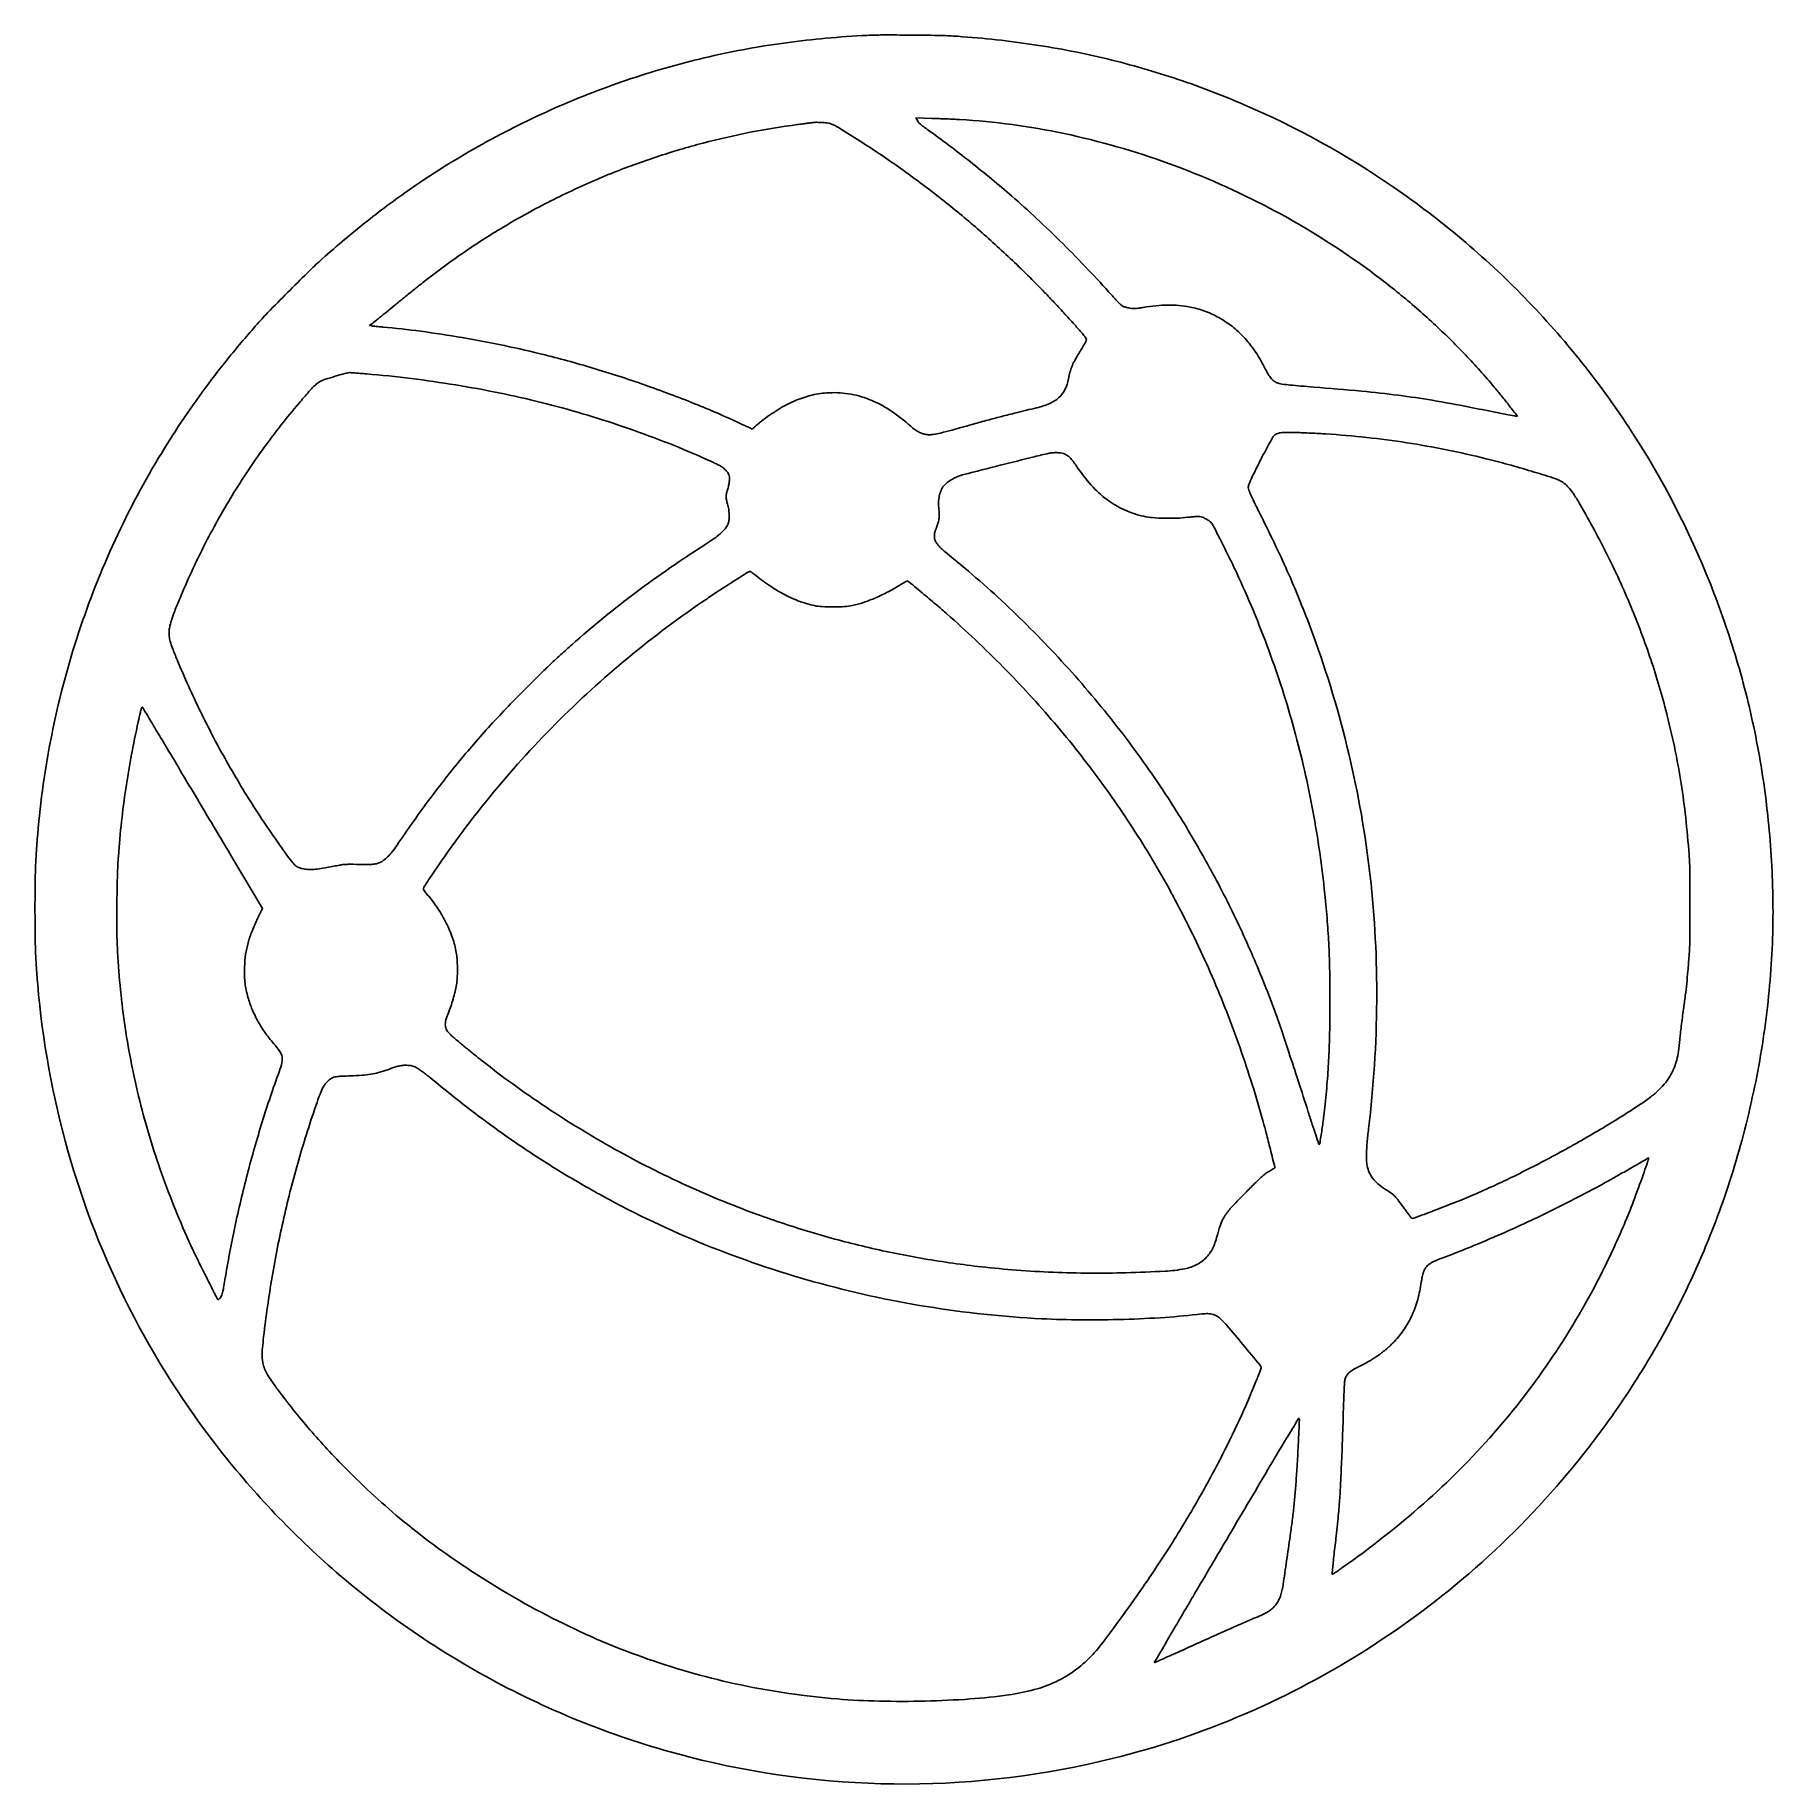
# Model space of a CAD drawing. Extents: x 1 to 2562, y 0 to 2579.
import ezdxf

# ---------------------------------------------------------------- set-up
doc = ezdxf.new("R2010")
doc.units = 0

msp = doc.modelspace()

# ---------------------------------------------------------------- linework, layer by layer
for points in [[(1227, 2577.982245, 0.010089), (1166.156385, 2573.767366, 0.011289), (1107.778156, 2567.206371, 0.01151), (1050.80946, 2558.158079, 0.011438), (994.196997, 2546.481271, 0.023732), (879.322913, 2514.226379, 0.023346), (767.377783, 2471.080246, 0.023343), (659.927862, 2417.678501, 0.02371), (558.5, 2354.746677, 0.008167), (523.912944, 2330.103087, 0.008145), (490.118367, 2304.321729, 0.008073), (456.88972, 2277.223114, 0.007688), (424, 2248.628505, 0.010852), (405.417313, 2231.221828, 0.002838), (376.372907, 2202.482822, 0.00283), (347.67135, 2173.431747, 0.010997), (330.401565, 2154.956733, 0.011352), (289.396596, 2106.959704, 0.012062), (251.459635, 2058.095896, 0.012117), (216.081441, 2007.672699, 0.011693), (182.749408, 1955, 0.028879), (114.840114, 1825.531224, 0.028607), (62.060811, 1688.696484, 0.028532), (25.129379, 1546.370535, 0.028373), (4.557052, 1400.5, 0.004014), (2.428852, 1372.308635, 0.007812), (1.262866, 1349.773942, 0.006765), (0.709318, 1325.221485, 0.002294), (0.551327, 1289.5, 0.002298), (0.721054, 1253.861956, 0.006703), (1.281059, 1229.267183, 0.007788), (2.445022, 1206.793601, 0.004136), (4.550029, 1179, 0.047834), (49.117764, 933.328512, 0.048728), (139.409655, 702.205591, 0.048759), (272.657682, 493.057973, 0.04802), (444.5, 312.496121, 0.059787), (697.118398, 141.615134, 0.059904), (982.830837, 35.492306, 0.059918), (1285.493958, 0.139356, 0.059867), (1588, 37.538196, 0.041296), (1783.76317, 103.531337, 0.040573), (1967.242618, 201.112275, 0.040463), (2133.015245, 327.335847, 0.040577), (2276.124257, 478.5, 0.0187), (2334.652574, 557.187508, 0.018892), (2386.928111, 639.767806, 0.01894), (2432.696117, 725.844162, 0.019033), (2471.738852, 815, 0.024912), (2511.943933, 934.366614, 0.023723), (2540.836671, 1059.092956, 0.023875), (2557.631962, 1185.151161, 0.026118), (2561.64078, 1308.5, 0.021576), (2554.108109, 1428.132961, 0.022809), (2536.333675, 1544.450033, 0.02294), (2508.161324, 1658.037103, 0.022394), (2469.512266, 1769.5, 0.049331), (2353.562539, 1993.785807, 0.049106), (2195.770354, 2191.387335, 0.049115), (2002.503872, 2354.39305, 0.049387), (1781.5, 2476.226603, 0.021293), (1678.671853, 2515.230811, 0.022159), (1574.245976, 2544.768645, 0.021896), (1466.443504, 2565.228937, 0.019756), (1353.5, 2577.04864, 0.012087), (1331.239177, 2577.952768, 0.00226), (1290.40257, 2578.438767, 0.002277), (1249.552161, 2578.554217, 0.011815)], [(1174.5, 2447.322788, -0.047243), (1185.435929, 2441.821441, -0.002856), (1216.461065, 2422.100593, -0.004752), (1248.970612, 2400.734808, -0.007424), (1276.5, 2381.666281, -0.010856), (1333.217291, 2339.230784, -0.011807), (1386.442084, 2295.510627, -0.011778), (1437.662005, 2249.224902, -0.01069), (1488.363877, 2199.090378, -0.00419), (1502.685861, 2184.059897, -0.002761), (1518.916572, 2166.545073, -0.002759), (1534.23989, 2149.638805, -0.006501), (1545.435991, 2136.816685, -0.028276), (1549.36289, 2131.632431, -0.209925), (1549.897884, 2128.656681, -0.075484), (1548.363513, 2124.887944, -0.001851), (1538.701301, 2108.806266, 0.010625), (1532.306316, 2097.726666, 0.029062), (1528.422894, 2089.56516, 0.03307), (1525.79353, 2081.628012, 0.017588), (1523.547687, 2071.518799, -0.06712), (1518.370232, 2055.762223, -0.095718), (1509.570623, 2044.001696, -0.084061), (1496.09021, 2035.364109, -0.041393), (1476.701877, 2028.952363, 0.000991), (1446.419265, 2021.585874, 0.00284), (1425.419707, 2016.306831, 0.003492), (1407.032678, 2011.436196, 0.002317), (1386, 2005.602456, -0.001464), (1352.226465, 1996.172764, -0.009267), (1334.939588, 1991.743802, -0.017727), (1324.170863, 1989.596447, -0.057518), (1316.905885, 1989.258629, -0.047722), (1310.333944, 1990.344945, -0.048564), (1304.127623, 1992.654414, -0.042988), (1297.873515, 1996.396638, -0.025938), (1291.1359, 2001.811755, 0.03611), (1260.429287, 2025.480271, 0.051962), (1230.02148, 2041.336345, 0.056673), (1199.161066, 2049.665011, 0.056198), (1167.128959, 2050.886001, 0.044108), (1143.027592, 2046.938728, 0.040002), (1119.156785, 2038.75022, 0.037186), (1095.324635, 2026.198551, 0.028646), (1071.335906, 2009.203903, 0.00333), (1067.468616, 2006.074611, 0.004387), (1063.986142, 2003.166628, 0.003209), (1061.108378, 2000.688442, 0.041879), (1060.127555, 1999.676408, -0.039505), (1059.511757, 1999.03496, -0.03853), (1058.797826, 1998.492445, -0.041172), (1058.095644, 1998.117471, -0.102402), (1057.528081, 1998, -0.099679), (1056.673763, 1998.172024, -0.002514), (1053.018837, 1999.727777, -0.005289), (1048.741237, 2001.627956, -0.00357), (1043.900526, 2003.881794, 0.014409), (977.246947, 2033.17507, 0.011427), (903.684569, 2061.066438, 0.011228), (827.333693, 2086.122615, 0.012327), (752.262745, 2106.898236, 0.009924), (692.574539, 2120.590146, 0.008892), (630.169384, 2132.453431, 0.009074), (568.980099, 2141.822016, 0.012038), (513, 2147.988086, -0.001838), (507.962399, 2148.439178, -0.002121), (503.162898, 2148.90729, -0.001898), (499.099803, 2149.336576, -0.01239), (497.065184, 2149.610527), (493.630368, 2150.15997), (497.051835, 2152.829985, 0.004752), (499.446057, 2154.735253, 0.000175), (508.423735, 2162.025134, 0.000319), (519.031342, 2170.655942, 0.000224), (530.96007, 2180.383237, -0.001106), (543.894872, 2190.893008, -0.00095), (557.550477, 2201.895549, -0.000956), (569.988671, 2211.839266, -0.00275), (578.669399, 2218.674222, -0.017711), (641.893604, 2264.39292, -0.017351), (708.620574, 2305.852665, -0.017314), (778.20803, 2342.669604, -0.017448), (850, 2374.482143, -0.015707), (916.869543, 2398.953251, -0.015688), (985.170125, 2419.18867, -0.015738), (1054.386544, 2435.044107, -0.016059), (1124, 2446.392447, 0.000251), (1131.687737, 2447.397402, 0.000337), (1138.653125, 2448.316257, 0.00023), (1144.496815, 2449.093887, 0.00358), (1146.5, 2449.376006, -0.038869), (1152.791963, 2449.813215, -0.01622), (1161.296462, 2449.466373, -0.015349), (1169.533595, 2448.607494, -0.05934)], [(1363, 2453.922512, -0.038102), (1517.03897, 2433.266034, -0.034687), (1671.228981, 2389.125317, -0.034204), (1819.988018, 2323.309096, -0.034566), (1957.836406, 2238.027111, -0.015437), (2010.873871, 2197.371471, -0.015273), (2061.495922, 2153.380944, -0.01549), (2108.611998, 2107.05493, -0.017149), (2151.137929, 2059.399606, -0.004178), (2161.781545, 2046.396087, -0.003161), (2173.254199, 2031.952264, -0.000298), (2184.844616, 2017.151086, -0.392365), (2184.788092, 2016.480374, -0.236213), (2184.296169, 2016.341588, -0.000189), (2171.35963, 2018.82038, -0.001142), (2152.411257, 2022.50343, -0.000173), (2114.5, 2029.975881, 0.007133), (2059.773478, 2039.973407, 0.009638), (2010.013782, 2047.348805, 0.008497), (1955.442934, 2053.424522, 0.004039), (1885, 2059.483967, -0.001946), (1865.964428, 2061.041177, -0.003553), (1850.443907, 2062.482841, -0.002584), (1838.176121, 2063.774419, -0.042712), (1834.144509, 2064.572527, -0.070637), (1828.070204, 2067.298611, -0.069141), (1822.944928, 2071.623887, -0.049127), (1817.941361, 2078.434603, -0.016909), (1812.056163, 2089.165983, 0.014773), (1805.091839, 2101.994803, 0.018031), (1797.803395, 2113.544215, 0.019005), (1790.071757, 2123.993649, 0.020715), (1781.77749, 2133.518624, 0.038254), (1764.599273, 2149.092717, 0.038018), (1745.21483, 2161.903619, 0.038494), (1724.362825, 2171.493071, 0.041597), (1702.816096, 2177.478254, 0.024676), (1686.461471, 2179.757281, 0.024541), (1669.931789, 2180.419586, 0.023168), (1652.559128, 2179.456984, 0.017603), (1633.662452, 2176.854111, -0.005583), (1626.239119, 2175.649162, -0.024387), (1621.813711, 2175.200742, -0.034707), (1618.158993, 2175.26349, -0.020822), (1613.851825, 2175.818677, -0.014156), (1610.93467, 2176.404368, -0.012564), (1607.93592, 2177.175119, -0.012719), (1605.272005, 2178.005421, -0.037314), (1603.504557, 2178.757214, -0.071077), (1601.553327, 2180.14633, -0.00647), (1597.271889, 2184.327383, -0.008277), (1592.290565, 2189.487546, -0.006385), (1587.025186, 2195.272175, 0.008732), (1552.825066, 2232.492463, 0.007209), (1515.118517, 2270.990009, 0.007251), (1476.609506, 2308.096925, 0.00925), (1440, 2341.114591, 0.00648), (1410.620971, 2365.980912, 0.005293), (1378.572302, 2391.836668, 0.005344), (1346.409193, 2416.674053, 0.00717), (1316.703714, 2438.449045, -0.00565), (1309.761677, 2443.505385, -0.019049), (1305.392055, 2447.031003, -0.029076), (1302.564913, 2449.80068, -0.066544), (1300.872296, 2452.250321), (1298.837162, 2456.239512), (1322.168581, 2455.581496, -0.001806), (1332.379908, 2455.256582, -0.001297), (1343.787021, 2454.822738, -0.001309), (1354.64422, 2454.353133, -0.002823)], [(489, 2078.977323, -0.018961), (620.656353, 2062.674585, -0.020798), (746.649764, 2036.779048, -0.021201), (867.80154, 2001.061661, -0.021478), (984.957318, 1955.346297, -0.003167), (993.535665, 1951.501827, -0.00389), (1001.493712, 1947.799612, -0.00324), (1008.133659, 1944.594651, -0.027962), (1011, 1942.983483, -0.027813), (1015.024202, 1940.088608, -0.030267), (1018.583806, 1936.840122, -0.03279), (1021.356056, 1933.581945, -0.069838), (1022.938666, 1930.6849, -0.070549), (1023.833268, 1926.678148, -0.036992), (1023.858117, 1921.56042, -0.033151), (1023.069957, 1915.77389, -0.026875), (1021.487234, 1909.711905, 0.024434), (1019.730887, 1903.116735, 0.049671), (1019.131096, 1897.79102, 0.053333), (1019.609355, 1892.700577, 0.032716), (1021.192954, 1886.880272, -0.023032), (1022.248457, 1883.277621, -0.025616), (1022.924611, 1879.718239, -0.021877), (1023.301595, 1875.665763, -0.010827), (1023.442954, 1870.5, -0.007565), (1023.386201, 1864.478697, -0.040492), (1023.040695, 1861.215744, -0.056407), (1022.219937, 1858.554245, -0.023517), (1020.553356, 1855.180705, -0.055228), (1016.358129, 1849.257025, -0.031986), (1010.149934, 1843.111967, -0.024879), (1001.56131, 1836.35513, -0.011867), (989.905182, 1828.498107, 0.00848), (935.777746, 1792.543301, 0.010169), (886.132068, 1756.827689, 0.010386), (838.891281, 1719.803417, 0.009628), (792, 1679.923332, 0.002864), (775.707954, 1665.350404, 0.005329), (762.694725, 1653.32071, 0.004571), (748.699645, 1639.859809, 0.001568), (728.669276, 1620.114838, 0.011651), (674.985237, 1564.321892, 0.013261), (626.295602, 1508.39356, 0.013109), (580.162674, 1449.389252, 0.010894), (534.157063, 1384.340746, -0.018369), (526.932587, 1374.443064, -0.0316), (520.12489, 1366.842673, -0.03832), (513.61776, 1361.355365, -0.063601), (507.31703, 1357.93822, -0.04391), (502.430395, 1356.521664, -0.035643), (497.014924, 1355.851462, -0.015906), (488.515682, 1355.680898, -0.001852), (469.5, 1355.974681, 0.009629), (461.905138, 1355.973872, 0.01994), (455.98503, 1355.622756, 0.017669), (449.679614, 1354.76986, 0.006055), (440.611463, 1353.101997, -0.005712), (424.703009, 1350.164718, -0.017517), (413.845056, 1348.677452, -0.025488), (405.591602, 1348.263337, -0.038369), (398.411957, 1348.82111, -0.03412), (390.68401, 1350.569075, -0.089699), (385.636446, 1353.130374, -0.061989), (380.798562, 1357.84329, -0.010328), (372.88624, 1368.16532, -0.015154), (326.026137, 1436.214665, -0.014993), (283.199632, 1507.215437, -0.014918), (244.502971, 1581.014627, -0.01464), (210.018011, 1657.449456, -0.005784), (203.164337, 1674.461513, -0.026614), (199.84011, 1684.553612, -0.04325), (198.430232, 1692.366424, -0.039884), (198.329371, 1700.523419, -0.040638), (199.458169, 1708.064015, -0.022009), (201.996329, 1717.100118, -0.014588), (206.398289, 1729.271835, -0.004402), (213.784699, 1747.5, -0.019069), (249.609055, 1825.215966, -0.01941), (291.055227, 1899.506361, -0.019565), (337.789949, 1969.787615, -0.020142), (389.4487, 2035.49994, -0.002265), (404.331331, 2052.778501, -0.017364), (411.630118, 2060.608629, -0.03694), (416.92491, 2065.177495, -0.04532), (422.5, 2068.576538, -0.038557), (428.728261, 2071.063139, -0.004623), (442.917371, 2075.352027, -0.00501), (457.152326, 2079.357162, -0.031971), (464.5, 2080.849115, -0.052868), (465.278013, 2080.873061, -0.000346), (472.109375, 2080.355896, -0.001379), (479.920079, 2079.737494, -0.00088)], [(1903, 1990.432424, -0.010874), (1963.056714, 1985.233135, -0.0113), (2022.062888, 1977.476607, -0.011316), (2080.576793, 1967.074504, -0.010979), (2139.157419, 1953.942671, -0.006992), (2171.51095, 1945.458405, -0.005622), (2206.067353, 1935.458326, -0.004049), (2237.158043, 1925.805701, -0.043777), (2249.281264, 1920.728201, -0.057703), (2255.867641, 1916.227966, -0.041537), (2262.091749, 1909.848682, -0.029914), (2268.83048, 1900.611175, -0.011215), (2277.185317, 1886.923039, -0.015971), (2319.086747, 1809.050311, -0.017739), (2354.387948, 1731.3051, -0.018135), (2383.412121, 1652.887145, -0.018437), (2406.500989, 1573, -0.010618), (2417.773833, 1523.346721, -0.011774), (2426.506298, 1474.936355, -0.011403), (2433.166236, 1424.819215, -0.008839), (2438.20346, 1370, -0.015909), (2439.270089, 1344.701913, -0.002581), (2439.523964, 1295.497668, -0.002581), (2439.269827, 1246.293409, -0.015914), (2438.203017, 1221, -0.002742), (2436.416547, 1198.565398, -0.004871), (2434.663596, 1180.108045, -0.005136), (2432.620128, 1162.370942, -0.003502), (2429.948936, 1142.249152, 0.002297), (2428.325504, 1130.241914, 0.00194), (2426.715595, 1117.523803, 0.001956), (2425.337652, 1105.912684, 0.005452), (2424.491301, 1097.749152, -0.011406), (2422.463673, 1080.228084, -0.027651), (2419.962378, 1067.450524, -0.034184), (2416.457866, 1056.765977, -0.029277), (2411.372496, 1046.070184, -0.038979), (2403.777594, 1034.484853, -0.03542), (2394.249047, 1023.816055, -0.030131), (2381.904912, 1013.190002, -0.016682), (2365.682345, 1001.678547, -0.011676), (2307.257835, 965.014774, -0.010089), (2244.29686, 929.224735, -0.010189), (2180.729661, 896.425972, -0.012805), (2120.5, 868.777392, -0.006027), (2092.779762, 857.295402, -0.004802), (2062.613373, 845.558901, -0.001028), (2032.787904, 834.35363, -0.182934), (2029.481708, 834.368646, -0.133484), (2028.703716, 834.938047, -0.002955), (2025.794293, 838.627937, -0.006495), (2022.449143, 843.039428, -0.004319), (2018.723761, 848.179573, 0.006829), (2010.074587, 859.988205, 0.029962), (2004.470416, 866.564803, 0.042466), (1999.113757, 871.26557, 0.024693), (1991.981515, 876, -0.032575), (1981.45354, 883.229986, -0.052004), (1973.631533, 890.827068, -0.057233), (1968.064389, 899.292376, -0.051431), (1964.31902, 909.105177, -0.051938), (1962.939286, 917.761424, -0.020322), (1962.774052, 929.874245, -0.015901), (1963.700711, 945.61619, -0.00736), (1965.855459, 966, 0.028169), (1977.855704, 1154.084716, 0.029891), (1968.18387, 1338.595748, 0.030168), (1936.752597, 1519.045251, 0.029877), (1883.764509, 1695, 0.006587), (1867.233714, 1738.206339, 0.008092), (1850.623707, 1778.072195, 0.007735), (1832.112303, 1818.818865, 0.00521), (1809.780686, 1864.77672, -0.001469), (1798.797996, 1886.955206, -0.007351), (1792.862899, 1899.491908, -0.009776), (1789.366437, 1907.582944, -0.091862), (1788.597882, 1911.27672, -0.080794), (1789.048113, 1914.487719, -0.02374), (1790.750741, 1919.180988, -0.013642), (1793.973032, 1926.343271, -0.002689), (1800.171883, 1939, -0.003588), (1809.263981, 1956.98885, -0.005695), (1817.333627, 1972.244446, -0.004149), (1824.116433, 1984.478289, -0.062364), (1827.017163, 1988.381572, -0.116551), (1830.694815, 1990.76522, -0.054684), (1836.242351, 1992.08613, -0.030761), (1844.867342, 1992.630167, -0.007019), (1859.5, 1992.446574, -0.003164), (1869.162363, 1992.12846, -0.001758), (1880.940625, 1991.624584, -0.001753), (1892.861092, 1991.030758, -0.002833)], [(1516.205272, 1961.445724, -0.060641), (1521.072037, 1959.097632, -0.048655), (1525.641627, 1955.49298, -0.038052), (1530.33948, 1950.239267, -0.017652), (1535.647877, 1942.77573, 0.03659), (1557.109871, 1914.897354, 0.050151), (1580.44637, 1893.531179, 0.053891), (1606.120318, 1878.368994, 0.053314), (1634.533294, 1868.976927, 0.033347), (1647.515422, 1867.067265, 0.014072), (1665.12645, 1866.164063, 0.014097), (1683.492492, 1866.257595, 0.022433), (1699.154199, 1867.48395, -0.007381), (1704.835825, 1868.101347, -0.008449), (1710.282835, 1868.519309, -0.007745), (1714.906253, 1868.723771, -0.046851), (1717.298875, 1868.568199, -0.052386), (1721.288463, 1867.493025, -0.028954), (1725.890113, 1865.405909, -0.028956), (1730.217945, 1862.802278, -0.05259), (1733.360471, 1860.130681, -0.070145), (1736.726319, 1855.426706, -0.001971), (1748.188201, 1833.252207, -0.004435), (1760.164679, 1809.335869, -0.00524), (1771.052668, 1786.5, -0.02044), (1818.756473, 1671.61111, -0.021163), (1856.310241, 1554.520894, -0.021174), (1883.814231, 1434.73585, -0.020512), (1901.434652, 1311.780183, -0.005751), (1905.022372, 1271.942936, -0.007572), (1907.325658, 1235.531056, -0.00728), (1908.58366, 1197.957477, -0.004727), (1908.994515, 1154.5, -0.004578), (1908.608664, 1112.354543, -0.00691), (1907.429407, 1075.663774, -0.007246), (1905.292947, 1040.358478, -0.005845), (1902.005376, 1002.5, -0.008064), (1900.012685, 985.163259, -0.004953), (1897.134334, 964.807669, -0.000715), (1893.920109, 943.797679, -0.370011), (1892.989771, 943, -0.322476), (1892.635097, 943.255297, -0.000163), (1888.030457, 957.026562, -0.001962), (1882.949159, 972.440963, -0.001184), (1877.041121, 990.75, 0.001175), (1862.25346, 1036.579937, 0.001466), (1848.295359, 1079.069812, 0.001515), (1836.334236, 1114.761662, 0.005721), (1828.52194, 1137, 0.014577), (1795.407819, 1220.287444, 0.014377), (1757.353697, 1301.895216, 0.014333), (1714.548094, 1381.428683, 0.014269), (1667.195099, 1458.5, 0.019709), (1599.556327, 1553.466465, 0.018633), (1523.428329, 1644.66623, 0.018668), (1440.877407, 1729.772196, 0.019984), (1354, 1806.484997, -0.002622), (1342.146966, 1816.24038, -0.014314), (1335.91713, 1821.73195, -0.026204), (1331.966524, 1825.828392, -0.035296), (1328.87322, 1829.945781, -0.070125), (1326.66205, 1834.719983, -0.075459), (1325.930233, 1839.799658, -0.064163), (1326.711691, 1845.523009, -0.034633), (1329.041644, 1852.257383, 0.027745), (1331.302553, 1858.512254, 0.032904), (1332.7077, 1864.634987, 0.034878), (1333.242265, 1870.553467, 0.040443), (1332.900389, 1876.198041, -0.032275), (1332.077008, 1886.897069, -0.042761), (1332.790942, 1896.63415, -0.047689), (1335.005369, 1905.165321, -0.063861), (1338.670526, 1912.260471, -0.05614), (1342.408525, 1916.552368, -0.031989), (1347.772451, 1920.873586, -0.03029), (1354.097338, 1924.783097, -0.03141), (1360.773673, 1927.847205, -0.029489), (1369.292814, 1930.562159, -0.000394), (1422.849204, 1944.166905, -0.000969), (1473.003539, 1956.762006, -0.008791), (1495, 1961.831662, -0.031088), (1500.468104, 1962.640101, -0.025712), (1506.355063, 1962.835704, -0.026533), (1511.882798, 1962.441177, -0.051067)], [(1062.328611, 1782.196816, 0.022729), (1084.24208, 1766.054889, 0.028066), (1106.082377, 1753.16078, 0.030117), (1127.754482, 1743.560906, 0.036102), (1149.164082, 1737.297847, 0.040177), (1160.397985, 1735.805047, 0.013216), (1177.077129, 1735.381838, 0.013219), (1193.757563, 1735.840649, 0.040093), (1205, 1737.357129, 0.028713), (1221.410433, 1741.927708, 0.019414), (1239.538436, 1748.914402, 0.018787), (1257.870415, 1757.640266, 0.020587), (1274.930128, 1767.475944, -0.00709), (1279.004886, 1769.974097, -0.01087), (1282.610681, 1772.01031, -0.005588), (1285.678029, 1773.611685, -0.216619), (1286.430128, 1773.644292, -0.078093), (1288.460353, 1772.429558, -0.000265), (1310.63245, 1753.92095, -0.001634), (1330.900134, 1736.871067, -0.005112), (1344.373929, 1725.222406, -0.017239), (1427.332401, 1646.756221, -0.018371), (1502.877845, 1564.352932, -0.018586), (1571.361405, 1477.573617, -0.01862), (1633.166582, 1386, -0.018933), (1687.439971, 1290.900642, -0.018032), (1735.314147, 1190.431104, -0.017781), (1776.4476, 1085.333411, -0.017177), (1810.529662, 976.370853, -0.003966), (1814.959885, 959.774932, -0.001373), (1821.099079, 935.750669, -0.000064), (1827.870537, 908.931266, -0.283763), (1827.701465, 908.395729, -0.043356), (1827.530868, 908.272556, -0.000117), (1825.062305, 906.798014, -0.000718), (1822.273055, 905.138224, -0.000448), (1819, 903.200853, 0.029465), (1813.429335, 899.451019, 0.020775), (1807.620128, 894.627819, 0.01176), (1799.696996, 887.127537, 0.002346), (1785.931444, 873.339923, 0.006925), (1764.860764, 851.437959, 0.037946), (1754.592027, 838.644312, 0.057952), (1748.448652, 826.978748, 0.030564), (1743.482044, 811.3577, -0.01731), (1740.206779, 800.025043, -0.030496), (1736.620821, 790.966495, -0.03585), (1732.459612, 783.51989, -0.041437), (1727.451252, 777.12069, -0.085029), (1713.000512, 766.038067, -0.073096), (1694.915584, 759.667971, -0.035561), (1666.067558, 756.141546, -0.005433), (1608.172114, 753.84306, -0.009014), (1555.169691, 753.271355, -0.008426), (1500.973324, 754.577378, -0.008477), (1447.207684, 757.693753, -0.009451), (1395.5, 762.555712, -0.01393), (1311.085574, 774.495612, -0.014927), (1229.407042, 790.901523, -0.01501), (1149.275716, 812.054572, -0.014438), (1069.5, 838.22456, -0.02071), (960.823483, 882.550195, -0.019956), (854.803047, 936.217334, -0.019907), (753.137911, 998.312465, -0.02035), (657.5, 1067.869611, -0.002992), (644.814042, 1078.033966, -0.002184), (630.836261, 1089.472933, -0.001671), (618.140901, 1100.026887, -0.014616), (612.665266, 1104.889037, -0.069999), (607.388281, 1111.472681, -0.118135), (605.303428, 1118.195214, -0.08733), (606.214456, 1126.545353, -0.026016), (610.445754, 1138.703504, 0.016852), (614.148377, 1148.746059, 0.013124), (617.512501, 1159.885871, 0.013277), (620.233639, 1170.982116, 0.019468), (621.983186, 1180.877118, 0.024148), (622.875041, 1191.010601, 0.012948), (623.0459, 1203.570298, 0.012944), (622.56989, 1216.032137, 0.025896), (621.430722, 1225.821517, 0.041201), (615.933302, 1247.352719, 0.032911), (606.643408, 1269.440106, 0.031606), (594.062272, 1291.054918, 0.030521), (578.7219, 1311.178213, -0.020258), (573.883766, 1317.261837, -0.211475), (573.220459, 1320.306153, -0.094271), (574.709483, 1323.925869, -0.002483), (584.325159, 1338.5, -0.024195), (670.639373, 1455.264106, -0.024367), (767.638284, 1562.855376, -0.024364), (874.656074, 1660.509878, -0.024177), (990.932741, 1747.55708, -0.004202), (1008.781743, 1759.401494, -0.002517), (1030.178041, 1773.189382, -0.000366), (1052.458802, 1787.366061, -0.130016), (1054.328611, 1787.959557, -0.165636), (1054.873868, 1787.803048, -0.004109), (1057.020414, 1786.283435, -0.008431), (1059.520374, 1784.417786, -0.00559)], [(202.040809, 1515.5, -0.000027), (221.548798, 1482.779717, -0.000015), (245.388988, 1442.78548, -0.000015), (269.556215, 1402.237097, -0.000024), (290.158863, 1367.663337), (335.941158, 1290.826674), (328.668253, 1276.142809, 0.020475), (320.396917, 1257.567861, 0.028119), (314.615315, 1240.223966, 0.029545), (311.017946, 1223.049083, 0.026801), (309.319824, 1205, 0.014333), (309.185215, 1193.349065, 0.021412), (309.795114, 1183.184225, 0.021943), (311.255417, 1173.296264, 0.016175), (313.701994, 1162.5, 0.031757), (319.803964, 1144.005491, 0.029434), (328.331275, 1125.940711, 0.028426), (339.244117, 1108.406835, 0.025307), (352.478551, 1091.5, -0.025957), (361.323978, 1080.169776, -0.105955), (364.704046, 1072.171456, -0.10788), (364.478401, 1063.566774, -0.027408), (360.380317, 1050.126193, 0.012533), (335.517606, 976.50545, 0.011422), (313.538653, 899.427667, 0.01137), (295.003406, 821.042944, 0.012099), (280.470816, 743.5, -0.002906), (278.428241, 731.374058, -0.015647), (277.073085, 724.823001, -0.029082), (275.819188, 720.672994, -0.063042), (274.290794, 717.719131, -0.022557), (273.213131, 716.297148, -0.032747), (272.12965, 715.155102, -0.03427), (271.172054, 714.384331, -0.236461), (270.592607, 714.299825, -0.198572), (269.024567, 715.652022, -0.000317), (252.182138, 749.098099, -0.002711), (237.058392, 779.589366, -0.008279), (227.253251, 800.5, -0.021707), (184.73411, 907.419248, -0.024118), (153.302601, 1013.964877, -0.024367), (132.52849, 1122.031313, -0.023132), (121.914005, 1233.5, -0.011141), (121.180283, 1261.285289, -0.003851), (121.324067, 1301.432714, -0.003805), (122.078523, 1341.362708, -0.012126), (123.431586, 1368, -0.008344), (128.116531, 1418.952567, -0.009553), (134.334475, 1467.462893, -0.009544), (142.407192, 1515.74194, -0.008295), (152.665909, 1566, -0.001123), (155.851066, 1580.230867, -0.016162), (157.156823, 1585.244959, -0.068305), (158.066622, 1587.263366, -0.501084), (158.965393, 1587.337132, -0.045879), (159.497197, 1586.610752, -0.000032), (171.923905, 1565.889658, -0.000383), (185.755936, 1542.781831, -0.000234)], [(562.365392, 1056.456116, -0.036911), (565.543159, 1054.585248, -0.0072), (570.953616, 1050.720345, -0.007611), (577.140927, 1046.017629, -0.006981), (583.365392, 1040.993504, 0.01062), (646.646907, 990.67149, 0.012376), (708.911619, 945.670454, 0.012685), (771.91026, 904.781402, 0.012392), (837.387783, 866.807036, 0.029002), (988.379811, 795.208711, 0.028059), (1148.298817, 740.665796, 0.027865), (1314.434861, 704.059369, 0.027671), (1484, 686.046949, 0.011047), (1542.557649, 684.382963, 0.009037), (1605.199399, 685.119519, 0.009184), (1666.264352, 688.06504, 0.013356), (1719.953855, 693.087649, -0.035833), (1729.18876, 693.53453, -0.064675), (1736.663912, 692.38601, -0.071402), (1743.092194, 689.482994, -0.054349), (1749.130382, 684.646544, -0.021496), (1757.553593, 675.493258, -0.001402), (1780.718383, 647.88453, -0.000457), (1805.570117, 618.040575, -0.081947), (1807.62713, 614.529301, -0.179165), (1807.637175, 613.680955, -0.001779), (1805.544748, 607.881933, -0.005536), (1803.018951, 601.190169, -0.003528), (1799.939758, 593.459397, -0.011775), (1775.103436, 536.260798, -0.010812), (1746.918368, 478.624178, -0.010493), (1715.380767, 420.540409, -0.009571), (1680.48417, 362, -0.009305), (1649.460577, 314.159589, -0.00631), (1612.437849, 260.795404, -0.005461), (1577.244426, 212.534444, -0.031197), (1556.73948, 188.356042, -0.044087), (1532.167597, 166.937769, -0.047769), (1504.844551, 150.805422, -0.044277), (1473.169113, 139.264782, -0.029978), (1435.5, 131.591299, -0.017606), (1378.368642, 125.523483, -0.011666), (1312.479159, 122.406314, -0.011508), (1245.019938, 122.343637, -0.01474), (1183, 125.544374, -0.031573), (1040.936751, 146.167913, -0.032325), (903.742596, 184.420664, -0.031955), (771.182761, 240.533505, -0.029397), (642.95519, 314.479959, -0.011672), (593.870298, 348.438041, -0.01352), (548.82222, 383.083489, -0.013605), (505.959222, 419.914018, -0.012121), (463.43925, 460.432254, -0.0077), (434.515994, 490.268676, -0.00986), (408.867203, 518.65725, -0.0099), (384.441691, 547.939066, -0.007872), (359.212877, 580.46765, -0.007922), (349.100567, 594.39274, -0.024068), (342.846034, 604.278147, -0.03446), (338.931687, 612.44183, -0.042841), (336.504396, 620.5, -0.026257), (335.420734, 627.46066, -0.031896), (335.168852, 634.056262, -0.01862), (335.729505, 642.967019, -0.003339), (337.503581, 659.522784, -0.013679), (350.023451, 747.864113, -0.013957), (367.287883, 834.793607, -0.013985), (389.337361, 920.456047, -0.013865), (416.198021, 1005, -0.012787), (422.170467, 1020.82261, -0.043531), (427.190157, 1030.619271, -0.066733), (432.474434, 1036.972721, -0.077765), (439, 1041.328041, -0.051486), (442.347878, 1042.476377, -0.030939), (446.495144, 1043.169898, -0.015697), (452.940188, 1043.637603, -0.002542), (465.5, 1044.089531, 0.010133), (482.54884, 1044.962328, 0.023219), (495.31957, 1046.474309, 0.026251), (506.905117, 1049.025752, 0.017027), (520, 1053.123986, -0.003315), (532.154405, 1057.297076, -0.024811), (538.019558, 1058.948671, -0.043059), (542.654008, 1059.596145, -0.022355), (548.5, 1059.643168, -0.014574), (552.828237, 1059.357934, -0.032757), (556.075323, 1058.832448, -0.036167), (559.023775, 1057.926087, -0.021946)], [(2370.614267, 898.426959, -0.0063), (2356.262214, 859.292568, -0.00875), (2342.355086, 824.635502, -0.008995), (2327.559375, 791.243792, -0.007296), (2310.534247, 755.970132, -0.031576), (2237.628408, 630.795003, -0.032469), (2150.15495, 517.020846, -0.031783), (2046.853175, 413.410281, -0.027754), (1926.649141, 318.597698, -0.003989), (1921.30127, 314.904528, -0.00657), (1916.715018, 311.878324, -0.001753), (1912.720014, 309.336678, -0.350508), (1912.280992, 309.385675, -0.223575), (1912.102076, 309.882779, -0.000385), (1912.981471, 319.091826, -0.002734), (1914.038162, 329.472754, -0.001675), (1915.392008, 341.701483, 0.000678), (1918.547702, 369.6948, 0.002211), (1920.52977, 388.238992, 0.003226), (1921.890371, 402.427123, 0.004138), (1922.949956, 415.5, 0.005776), (1924.431283, 439.735175, 0.001882), (1926.06999, 475.543575, 0.00182), (1927.643661, 516.582012, 0.001701), (1928.957715, 558.569082, -0.002805), (1929.401619, 571.816871, -0.004113), (1929.953272, 583.463432, -0.002883), (1930.542514, 593.060345, -0.044927), (1931.056672, 596.310786, -0.072598), (1933.226439, 601.565157, -0.065644), (1936.868281, 606.184161, -0.053562), (1942.273229, 610.422589, -0.027855), (1949.793096, 614.553187, 0.018521), (1965.873395, 622.999318, 0.023127), (1980.098538, 632.055584, 0.024527), (1992.693782, 641.875599, 0.026795), (2003.881226, 652.612214, 0.039928), (2018.622283, 671.120884, 0.041698), (2029.994511, 691.480112, 0.039892), (2038.214319, 714.258556, 0.031236), (2043.542931, 740, -0.009969), (2044.314521, 744.732808, -0.00989), (2045.275979, 749.44375, -0.009787), (2046.278431, 753.528117, -0.037475), (2047.139409, 756, -0.054706), (2049.987398, 760.981234, -0.052049), (2053.890167, 765.31873, -0.050115), (2058.753274, 768.894043, -0.043912), (2064.445859, 771.61614, 0.009477), (2129.008179, 797.195867, 0.008973), (2193.753971, 825.654665, 0.009015), (2257.109647, 856.26691, 0.00983), (2317.5, 888.307221, 0.002881), (2334.723815, 898.014264, 0.00178), (2354.868822, 909.616385, 0.000393), (2375.293331, 921.49794, 0.057572), (2377.4875, 923.140751, -0.655394), (2378.266953, 922.808794, -0.069894), (2377.908617, 920.103649, -0.015067), (2375.778705, 913.251951, -0.001847)], [(1862.04049, 496.317485, -0.001814), (1860.187697, 463.825351, -0.004016), (1858.485411, 439.057261, -0.004946), (1856.650057, 417.903341, -0.005097), (1854.412625, 397, -0.005123), (1851.577333, 374.807385, -0.001261), (1846.454547, 338.412885, -0.000991), (1841.167384, 302.038392, -0.009661), (1838.60375, 286.703503, -0.031381), (1836.657372, 279.007295, -0.037056), (1833.840746, 272.04702, -0.038957), (1830.176746, 265.885469, -0.042787), (1825.702156, 260.571722, -0.035242), (1820.978262, 256.470618, -0.034253), (1815.681731, 253.030624, -0.021333), (1808.095217, 249.22576, -0.004932), (1795, 243.497602, 0.003208), (1777.292602, 235.824616, 0.000836), (1748.93926, 223.265189, 0.000852), (1716.777655, 208.888764, 0.000887), (1685.087814, 194.590792, -0.001142), (1671.868005, 188.634355, -0.001892), (1660.681955, 183.675719, -0.000154), (1650.651022, 179.278169, -0.308858), (1650.327535, 179.339131, -0.34138), (1650.286825, 179.656822, -0.000005), (1681.442527, 232.768844, -0.000354), (1715.827646, 291.289734, -0.000212), (1756.739722, 360.738705, -0.000248), (1817.531321, 463.71664, -0.002107), (1845.046391, 509.828385, -0.001093), (1862.556993, 538.751665, -0.722706), (1863.806342, 538.462579, -0.032653), (1863.870782, 536.03326, -0.000778), (1863.413989, 524.709819, -0.001706), (1862.812298, 511.432951, -0.001158)]]:
    msp.add_lwpolyline(points, format="xyb", close=True)

doc.saveas('drawing.dxf')
